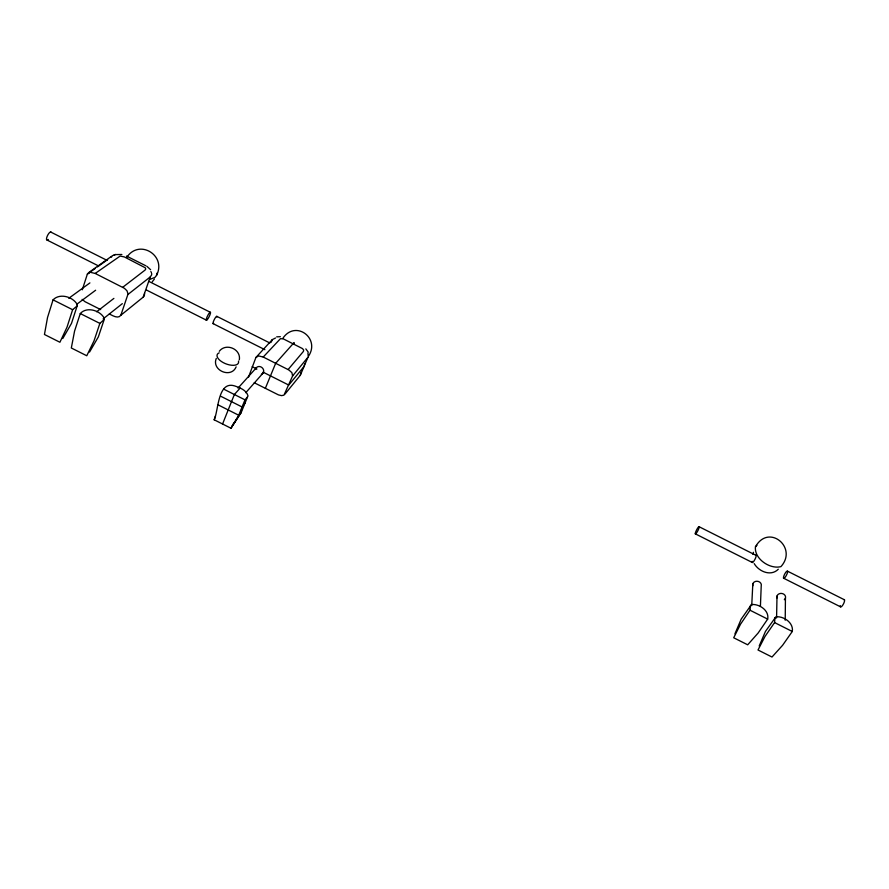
<?xml version="1.0" encoding="UTF-8"?>
<svg xmlns="http://www.w3.org/2000/svg" width="889" height="889" viewBox="0 0 889 889"><rect width="100%" height="100%" fill="white"/><g stroke="black" fill="none" stroke-linecap="round" stroke-linejoin="round"><path stroke-width="1.33" d="M774.997 617.566L774.586 622.578L765.007 636.457L758.006 649.992L771.996 657.027L782.587 645.303L792.288 631.479C793.821 622.833 783.631 615.933 775.908 616.822L765.473 631.39L759.195 646.025M785.22 620.244L785.432 598.097M776.575 617.988L777.008 596.041M750.538 605.265L749.983 610.21L740.548 624.167L733.703 637.769L747.693 644.803L758.139 633.012L767.674 619.111C769.485 610.465 759.128 603.687 751.483 604.542L741.17 619.166L734.936 633.835M760.417 606.265L761.217 585.929A4.345 3.667 6.2 0 0 756.95 581.228A4.345 3.667 6.2 0 0 752.85 585.784M751.727 605.62L752.816 583.884M104.191 319.518L104.28 318.184C100.101 310.439 86.855 306.238 80.277 313.55L74.576 331.064L71.32 347.988L86.778 355.756L94.023 340.843L99.868 323.396L104.191 319.518L98.357 336.875L89.556 352.033M77.143 305.927L77.276 304.616C73.065 296.77 59.807 292.803 53.051 299.86L47.539 317.473L44.45 334.486L59.907 342.254L66.986 327.252L72.631 309.705L77.143 305.927L71.498 323.374L62.752 338.553M216.294 358.411C211.282 370.346 231.162 378.847 236.13 366.868M254.254 382.759L278.435 394.883L281.524 395.627L283.947 395.183L292.603 375.936L308.261 356.889L307.938 352.977M149.974 279.324L154.93 277.401L156.497 275.479L156.909 273.19M109.336 313.95C112.325 315.417 118.181 319.295 120.837 315.251L128.06 293.948L126.96 290.759L124.371 288.269L95.19 273.445L90.178 272.267L87.355 274.09L82.288 289.792M214.171 419.797C218.561 410.596 217.694 380.725 234.496 385.87C239.63 387.637 246.442 390.015 247.975 395.816L241.275 412.285L230.94 428.22L214.171 419.797L215.482 415.919M752.905 554.325L753.45 552.291M156.497 275.479C166.888 255.632 139.373 238.496 126.827 257.254M755.45 546.813C753.994 558.681 769.885 569.593 780.92 566.626C798.166 547.746 768.718 523.054 755.45 546.813L756.95 545.368M292.603 375.936L291.881 372.658L288.869 369.968L263.222 357.034L258.621 355.933L255.91 357.489L248.442 377.336M294.148 343.665L294.092 342.565L275.668 363.29L265.344 388.337M247.509 396.939L244.986 399.839L238.73 415.241L230.94 428.22L233.629 423.375M120.837 315.251L143.196 297.148L150.252 276.923L151.641 274.879L151.619 273.245M222.561 424.009L234.374 394.505L240.174 388.037M271.212 342.221L272.256 339.654L275.49 338.009M233.185 424.675L241.275 412.285L241.464 409.729M245.086 402.917L242.086 406.973L220.939 396.338M284.936 394.127L300.293 375.302L307.838 357.534M308.539 356.145C320.496 338.198 295.615 319.796 283.069 337.998M300.293 375.302L301.038 372.358M152.219 281.813L154.419 279.013M288.114 369.546L303.416 351.411L303.671 349.999L302.482 348.577L283.535 338.987L280.524 338.609L263.222 357.034M241.275 412.285L238.73 415.241L217.649 404.639M245.753 392.716L262.966 373.18M238.03 388.115L256.376 367.713M255.91 357.489L272.256 339.654M143.196 297.148L144.318 295.804L144.596 293.392M219.294 351.277C225.862 342.554 241.263 349.033 239.319 359.856M103.113 318.918L122.338 303.649M127.938 294.481L150.252 276.923M96.69 311.75L113.892 298.393M122.715 287.291L145.118 270.034L145.752 268.945L145.207 267.745L124.382 256.932L120.148 256.065L95.19 273.445M778.297 569.227C770.907 576.75 758.862 571.56 754.194 563.604M76.876 304.194L95.645 290.225M68.786 298.282L89.911 282.902M88.344 272.834L111.981 255.999M87.355 274.09L95.245 268.456M97.501 266.856L107.647 259.621M111.025 257.21L111.881 256.699M112.814 255.51L114.725 254.743M115.259 254.598L121.86 254.487M114.214 254.887L115.714 254.476M276.668 336.864L280.335 336.675M699.199 526.777A4.112 0.745 -63 0 1 696.498 532.989A4.112 0.745 -63 0 1 696.02 531.144A4.112 0.745 -63 0 1 699.199 526.777L756.128 555.392M787.554 571.194A4.112 1.033 -62.9 0 1 784.987 577.472A4.112 1.033 -62.9 0 1 784.076 575.405A4.112 1.033 -62.9 0 1 787.554 571.194L844.483 599.808M695.276 533.822L752.138 562.404M783.52 578.172L840.372 606.754M126.505 256.054L145.874 265.789M50.584 231.973L106.991 260.333M148.863 281.38L210.171 312.206M216.816 316.34L269.845 342.987M47.228 240.141L98.657 265.989M146.585 290.092L206.581 320.251M213.093 323.64L264.889 349.677M749.983 610.21L767.674 619.111M774.586 622.578L792.288 631.479M252.198 366.69L256.921 369.057M263.044 372.147L288.758 385.07L304.049 366.457L304.783 363.523M100.668 309.594L84.988 301.682L82.144 299.36M53.051 299.86L72.631 309.705M80.277 313.55L99.868 323.396M223.761 389.171L244.986 399.839M146.929 266.367L150.608 269.7M305.827 348.866L308.216 352.088M150.841 271.545L151.319 272.401M755.65 555.292A4.112 0.933 -63 0 1 755.75 557.536A4.112 0.933 -63 0 1 753.183 562.037A4.112 0.933 -63 0 1 752.194 561.348M777.03 597.93A4.356 3.656 5.2 0 1 779.353 593.719A4.356 3.656 5.2 0 1 784.765 595.041A4.356 3.656 5.2 0 1 784.32 599.719M843.861 599.642A4.112 1.211 -62.9 0 1 844.272 602.031A4.112 1.211 -62.9 0 1 841.627 606.498A4.112 1.211 -62.9 0 1 840.305 605.642M48.317 239.452A4.512 1.456 -63.4 0 1 46.506 238.885A4.512 1.456 -63.4 0 1 48.662 233.629A4.512 1.456 -63.4 0 1 51.218 232.396M213.66 323.385A4.101 0.789 -63.4 0 1 213.271 321.962A4.101 0.789 -63.4 0 1 215.671 317.273A4.101 0.789 -63.4 0 1 216.883 317.073M238.485 361.067A11.401 5.39 21.4 0 1 225.184 363.545A11.401 5.39 21.4 0 1 219.183 352.833M255.654 369.502A4.278 3.667 40.2 0 1 259.344 366.512A4.278 3.667 40.2 0 1 263.577 370.024A4.278 3.667 40.2 0 1 261.355 374.225M207.426 319.462A4.512 0.889 -63.4 0 0 210.537 312.495A4.512 0.889 -63.4 0 0 207.148 316.728A4.512 0.889 -63.4 0 0 207.426 319.462"/></g></svg>
